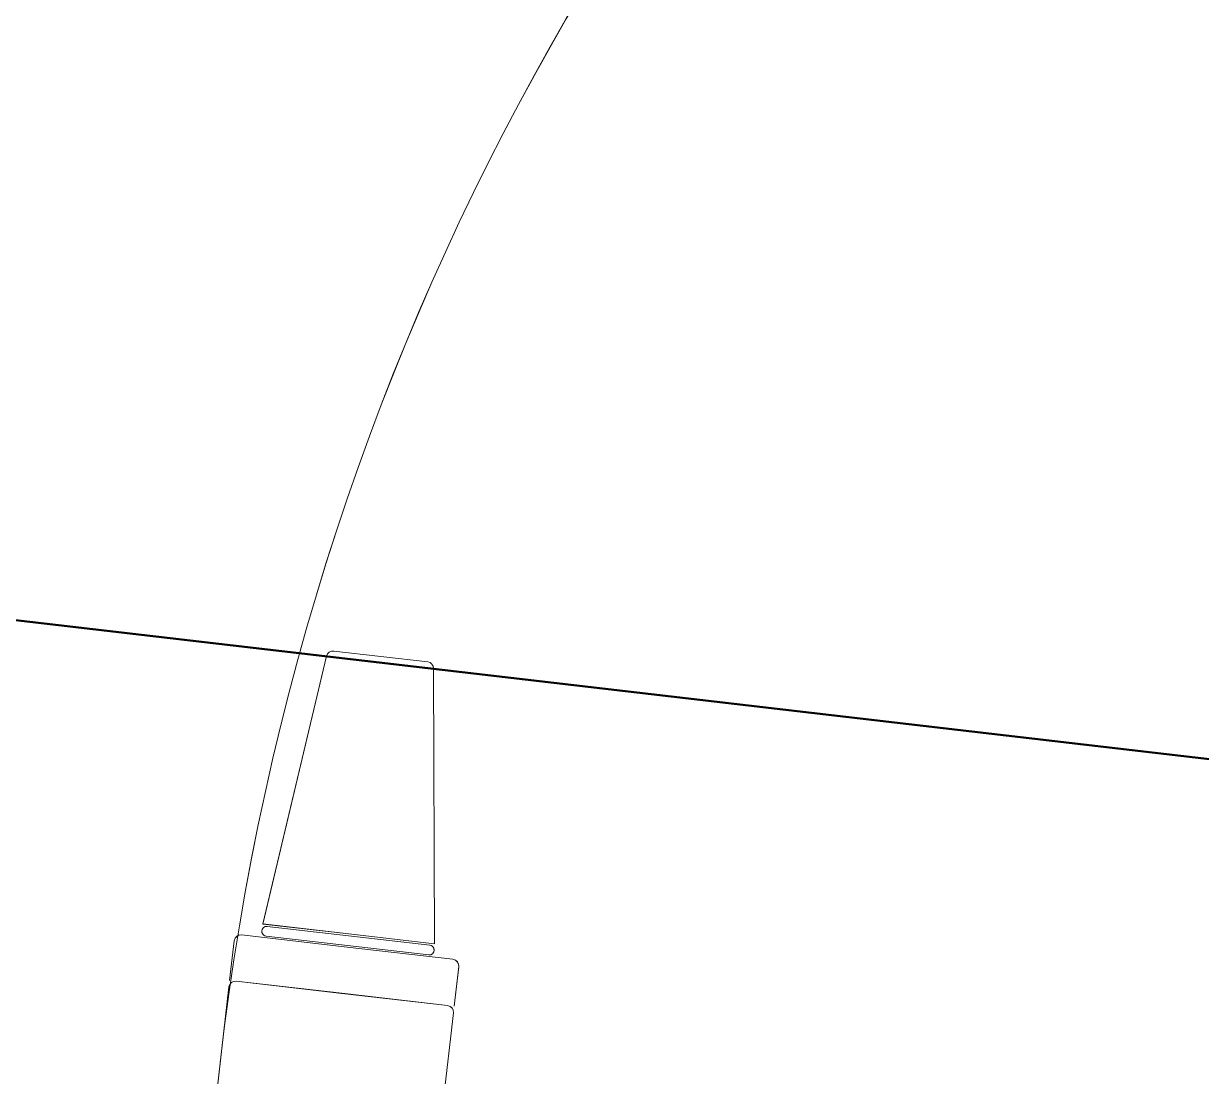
# Model space of a CAD drawing. Header units: millimetres. Extents: x 26282 to 30760, y 1404 to 4574.
# Drawn here: x 29501.94 to 29519.66, y 3478.95 to 3494.78 of the extents above; entities that cross this region are included whole.
import ezdxf

# ---------------------------------------------------------------- set-up
doc = ezdxf.new("R2010")
doc.units = ezdxf.units.MM
doc.header["$LTSCALE"] = 0.25
doc.layers.add('AB-DUV', color=4, linetype='Continuous', lineweight=50)
doc.layers.add('DOĞRAMA', color=30, linetype='Continuous', lineweight=20)

# ---------------------------------------------------------------- blocks, each defined once
blk = doc.blocks.new('ISP-ROTO')
for p, q in [((-7.11, 68), (0, 68)), ((7.11, 68), (0, 68)), ((-8.1, 67.12), (-13, 26)), ((8.1, 67.12), (13, 26)), ((-13, 26), (0, 26)), ((13, 26), (0, 26)), ((-16, 24), (0, 24)), ((16, 24), (0, 24)), ((-17, 23), (-17, 17)), ((17, 23), (17, 17)), ((-17, 16), (-17, 0)), ((-16, 17), (0, 17)), ((16, 17), (0, 17)), ((17, 16), (17, 0)), ((-17, 0), (0, 0)), ((17, 0), (0, 0))]:
    blk.add_line(p, q)
for points in [[(0, 25.7), (-12.32, 25.7, 1), (-12.32, 24.24), (0, 24.24)], [(0, 25.7), (12.32, 25.7, -1), (12.32, 24.24), (0, 24.24)]]:
    blk.add_lwpolyline(points, format="xyb")
for centre, start, end in [((-7.11, 67), 90, 173.211), ((7.11, 67), 6.789, 90), ((-16, 23), 90, 180), ((16, 23), 0, 90), ((-16, 16), 90, 180), ((16, 16), 0, 90)]:
    blk.add_arc(centre, 1, start, end)
blk = doc.blocks.new('A$C3DEF5641')
at = {"layer": 'DOĞRAMA', "color": 163}
blk.add_arc((46.5, 122.91), 404.59, 0, 90, dxfattribs=at)
blk.add_blockref('ISP-ROTO', (434.08, 118.42), dxfattribs=at)
blk = doc.blocks.new('A$C187D15ED')
at = {"layer": 'AB-DUV'}
blk.add_line((9988.726, 3274.113, 0), (9845.686, 3290.743, 0), dxfattribs=at)
blk.add_line((9988.726, 3274.113, 0), (9845.686, 3290.743, 0), dxfattribs=at)
at = {"layer": 'DOĞRAMA', "color": 163, "xscale": -0.1, "yscale": 0.1, "zscale": 0.1, "rotation": 353.4193271623163}
blk.add_blockref('A$C3DEF5641', (9977.873, 3256.74, -134.224), dxfattribs=at)
blk.add_blockref('A$C3DEF5641', (9977.873, 3256.74, -134.224), dxfattribs=at)

msp = doc.modelspace()

# ---------------------------------------------------------------- block references
at = {"layer": 'AB-DUV', "ltscale": 100}
msp.add_blockref('A$C187D15ED', (19570.424, 205.028, 5.126), dxfattribs=at)

# ---------------------------------------------------------------- next in the draw order: linework, layer by layer
at = {"layer": 'DOĞRAMA'}
for p, q in [((29506.496, 3485.267, -129.098), (29505.539, 3481.238, -129.098)), ((29506.496, 3485.267, -129.098), (29505.539, 3481.238, -129.098)), ((29506.605, 3485.343, -129.098), (29507.311, 3485.261, -129.098)), ((29506.605, 3485.343, -129.098), (29507.311, 3485.261, -129.098)), ((29508.018, 3485.18, -129.098), (29507.311, 3485.261, -129.098)), ((29508.018, 3485.18, -129.098), (29507.311, 3485.261, -129.098)), ((29508.106, 3485.081, -129.098), (29508.121, 3480.94, -129.098)), ((29508.106, 3485.081, -129.098), (29508.121, 3480.94, -129.098)), ((29505.539, 3481.238, -129.098), (29506.83, 3481.089, -129.098)), ((29505.539, 3481.238, -129.098), (29506.83, 3481.089, -129.098)), ((29505.107, 3480.986, -129.098), (29505.038, 3480.39, -129.098)), ((29505.107, 3480.986, -129.098), (29505.038, 3480.39, -129.098)), ((29505.218, 3481.074, -129.098), (29506.807, 3480.89, -129.098)), ((29505.218, 3481.074, -129.098), (29506.807, 3480.89, -129.098)), ((29508.121, 3480.94, -129.098), (29506.83, 3481.089, -129.098)), ((29508.121, 3480.94, -129.098), (29506.83, 3481.089, -129.098)), ((29508.397, 3480.707, -129.098), (29506.807, 3480.89, -129.098)), ((29508.397, 3480.707, -129.098), (29506.807, 3480.89, -129.098)), ((29508.484, 3480.596, -129.098), (29508.416, 3480, -129.098)), ((29508.484, 3480.596, -129.098), (29508.416, 3480, -129.098)), ((29505.027, 3480.291, -129.098), (29504.843, 3478.701, -129.098)), ((29505.027, 3480.291, -129.098), (29504.843, 3478.701, -129.098)), ((29505.137, 3480.378, -129.098), (29506.727, 3480.195, -129.098)), ((29505.137, 3480.378, -129.098), (29506.727, 3480.195, -129.098)), ((29508.316, 3480.012, -129.098), (29506.727, 3480.195, -129.098)), ((29508.316, 3480.012, -129.098), (29506.727, 3480.195, -129.098)), ((29508.404, 3479.901, -129.098), (29508.221, 3478.311, -129.098)), ((29508.404, 3479.901, -129.098), (29508.221, 3478.311, -129.098))]:
    msp.add_line(p, q, dxfattribs=at)
at = {"layer": 'DOĞRAMA', "elevation": -129.098}
for points in [[(29506.827, 3481.059), (29505.603, 3481.201, 1), (29505.586, 3481.056), (29506.81, 3480.914)], [(29506.827, 3481.059), (29505.603, 3481.201, 1), (29505.586, 3481.056), (29506.81, 3480.914)], [(29506.827, 3481.059), (29508.05, 3480.918, -1), (29508.034, 3480.773), (29506.81, 3480.914)], [(29506.827, 3481.059), (29508.05, 3480.918, -1), (29508.034, 3480.773), (29506.81, 3480.914)]]:
    msp.add_lwpolyline(points, format="xyb", dxfattribs=at)
at = {"layer": 'DOĞRAMA', "color": 163}
msp.add_arc((29545.087, 3474.51, -129.098), 40.459, 83.4193, 173.4193, dxfattribs=at)
msp.add_arc((29545.087, 3474.51, -129.098), 40.459, 83.4193, 173.4193, dxfattribs=at)
at = {"layer": 'DOĞRAMA'}
for centre, start, end in [((29506.593, 3485.244, -129.098), 83.4193, 166.6304), ((29506.593, 3485.244, -129.098), 83.4193, 166.6304), ((29508.006, 3485.081, -129.098), 0.2083, 83.4193), ((29508.006, 3485.081, -129.098), 0.2083, 83.4193), ((29505.206, 3480.974, -129.098), 83.4193, 173.4193), ((29505.206, 3480.974, -129.098), 83.4193, 173.4193), ((29508.385, 3480.608, -129.098), 353.4193, 83.4193), ((29508.385, 3480.608, -129.098), 353.4193, 83.4193), ((29505.126, 3480.279, -129.098), 83.4193, 173.4193), ((29505.126, 3480.279, -129.098), 83.4193, 173.4193), ((29508.305, 3479.912, -129.098), 353.4193, 83.4193), ((29508.305, 3479.912, -129.098), 353.4193, 83.4193)]:
    msp.add_arc(centre, 0.1, start, end, dxfattribs=at)

doc.saveas('drawing.dxf')
